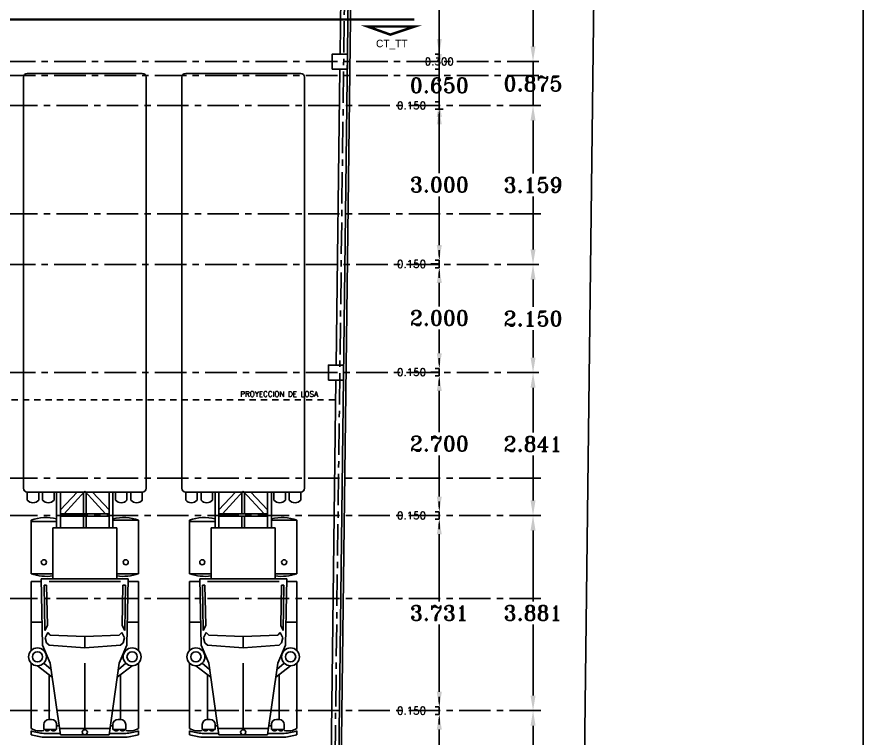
# Model space of a CAD drawing. Extents: x 915 to 2178, y -798 to 165.
# Drawn here: x 1308.46 to 1325.22, y -714.03 to -699.69 of the extents above; entities that cross this region are included whole.
import ezdxf

# ---------------------------------------------------------------- set-up
doc = ezdxf.new("R2010")
doc.units = 0
doc.header["$LTSCALE"] = 0.5
doc.header["$MEASUREMENT"] = 0
for name, pattern in [('ACAD_ISO10W100', [18, 12, -3, 0, -3]), ('CENTER', [2, 1.25, -0.25, 0.25, -0.25]), ('HIDDEN2', [0.1875, 0.125, -0.0625])]:
    doc.linetypes.add(name, pattern=pattern)
doc.layers.get('0').update_dxf_attribs({"linetype": 'CONTINUOUS'})
doc.layers.get('DEFPOINTS').update_dxf_attribs({"linetype": 'CONTINUOUS'})
for name, color, linetype in [('AUTO', 125, 'CONTINUOUS'), ('COTA', 7, 'CONTINUOUS'), ('COTAS', 7, 'CONTINUOUS'), ('EJES', 125, 'CENTER'), ('linea_corte', 1, 'ACAD_ISO10W100'), ('MURO', 150, 'CONTINUOUS'), ('proyecciones', 6, 'HIDDEN2'), ('TERRENO', 8, 'CONTINUOUS')]:
    doc.layers.add(name, color=color, linetype=linetype)
doc.styles.add('ROMANT', font='romant')
doc.dimstyles.new('detalle', dxfattribs={"dimtxt": 0.2, "dimasz": 0.15, "dimexe": 0.08, "dimexo": 0, "dimgap": 0.08, "dimtad": 0, "dimtih": 1, "dimtoh": 1, "dimdec": 3, "dimzin": 1, "dimdsep": 46, "dimtxsty": 'ROMANT', "dimcen": 0.15, "dimclrd": 143, "dimclre": 9, "dimadec": 0, "dimazin": 0, "dimtfac": 1, "dimtdec": 3, "dimtmove": 0, "dimatfit": 3, "dimfxl": 1, "dimarcsym": 0})

# ---------------------------------------------------------------- blocks, each defined once
blk = doc.blocks.new('PEQ1320')
at = {"layer": 'AUTO'}
for p, q in [((695.694, -701.945), (695.694, -710.117)), ((695.77, -701.869), (698.056, -701.869)), ((696.5, -710.624), (696.913, -710.178)), ((696.913, -710.178), (697.326, -710.624)), ((695.77, -710.193), (698.056, -710.193)), ((695.77, -710.355), (695.77, -710.193)), ((695.999, -710.355), (695.999, -710.193)), ((696.075, -710.355), (696.075, -710.193)), ((696.303, -710.355), (696.303, -710.193)), ((696.354, -710.193), (696.354, -710.904)), ((696.43, -710.549), (696.761, -710.193)), ((696.43, -710.904), (696.43, -710.193)), ((696.888, -710.624), (696.888, -710.206)), ((696.938, -710.624), (696.938, -710.206)), ((697.065, -710.193), (697.396, -710.549)), ((697.396, -710.193), (697.396, -710.904)), ((697.472, -710.193), (697.472, -710.904)), ((697.523, -710.355), (697.523, -710.193)), ((697.751, -710.355), (697.751, -710.193)), ((697.827, -710.355), (697.827, -710.193)), ((698.056, -710.355), (698.056, -710.193)), ((697.396, -710.624), (696.43, -710.624)), ((696.43, -710.675), (697.396, -710.675)), ((696.888, -710.675), (696.888, -710.904)), ((696.938, -710.904), (696.938, -710.675)), ((695.846, -710.751), (695.846, -711.818)), ((695.846, -710.777), (696.354, -710.777)), ((697.472, -710.751), (697.98, -710.751)), ((697.98, -710.751), (697.98, -711.818)), ((697.548, -710.904), (696.278, -710.904)), ((696.278, -711.92), (696.278, -710.904)), ((697.548, -711.92), (697.548, -710.904)), ((696.278, -711.818), (695.846, -711.818)), ((697.98, -711.818), (697.548, -711.818)), ((695.846, -713.345), (695.846, -711.97)), ((696.049, -711.97), (695.846, -711.97)), ((697.777, -711.92), (696.049, -711.92)), ((696.049, -711.92), (696.075, -713.24)), ((697.624, -711.97), (696.202, -711.97)), ((697.777, -711.92), (697.751, -713.24)), ((697.98, -711.97), (697.777, -711.97)), ((697.98, -711.97), (697.98, -713.345)), ((696.103, -712.047), (696.153, -712.047)), ((696.103, -712.047), (696.12, -712.947)), ((696.153, -712.047), (696.169, -712.849)), ((697.672, -712.047), (697.657, -712.849)), ((697.723, -712.047), (697.672, -712.047)), ((697.723, -712.047), (697.706, -712.947)), ((696.049, -712.783), (695.846, -712.783)), ((696.169, -712.849), (696.12, -712.947)), ((697.657, -712.849), (697.706, -712.947)), ((697.98, -712.783), (697.777, -712.783)), ((696.176, -712.986), (696.126, -713.088)), ((696.176, -712.986), (696.227, -713.037)), ((696.227, -713.037), (696.913, -713.063)), ((697.599, -713.037), (696.913, -713.063)), ((697.65, -712.986), (697.599, -713.037)), ((697.65, -712.986), (697.7, -713.088)), ((696.126, -713.088), (696.151, -713.19)), ((696.151, -713.19), (696.202, -713.24)), ((696.913, -713.063), (696.913, -713.291)), ((696.913, -713.063), (696.913, -713.291)), ((697.675, -713.19), (697.624, -713.24)), ((697.7, -713.088), (697.675, -713.19)), ((696.075, -713.24), (696.227, -713.596)), ((696.913, -713.291), (696.202, -713.24)), ((696.913, -713.291), (697.624, -713.24)), ((697.751, -713.24), (697.599, -713.596)), ((695.846, -714.891), (695.846, -713.593)), ((695.973, -713.647), (696.267, -713.873)), ((696.245, -713.72), (696.1, -713.596)), ((696.227, -713.596), (696.43, -715.018)), ((696.913, -714.891), (696.913, -713.596)), ((697.599, -713.596), (697.396, -715.018)), ((697.853, -713.647), (697.559, -713.873)), ((697.581, -713.72), (697.726, -713.596)), ((697.98, -713.593), (697.98, -714.891)), ((696.202, -714.714), (696.202, -713.825)), ((697.624, -714.714), (697.624, -713.825)), ((696.202, -714.714), (696.253, -714.714)), ((697.624, -714.714), (697.573, -714.714)), ((696.1, -714.815), (696.1, -714.917)), ((696.354, -714.815), (696.354, -714.917)), ((696.354, -714.841), (696.401, -714.841)), ((697.472, -714.841), (697.425, -714.841)), ((697.472, -714.815), (697.472, -714.917)), ((697.726, -714.815), (697.726, -714.917)), ((695.846, -714.942), (695.846, -715.018)), ((696.1, -714.917), (696.354, -714.917)), ((696.426, -714.993), (696.1, -714.993)), ((697.416, -714.891), (696.41, -714.891)), ((696.43, -715.018), (697.396, -715.018)), ((697.4, -714.993), (697.726, -714.993)), ((697.726, -714.917), (697.472, -714.917)), ((697.98, -714.942), (697.98, -715.018)), ((697.726, -715.069), (696.1, -715.069))]:
    blk.add_line(p, q, dxfattribs=at)
blk.add_lwpolyline([(698.132, -710.117), (698.132, -701.945)], dxfattribs=at)
for centre, radius in [((696.1, -711.589), 0.0508), ((697.726, -711.589), 0.0508), ((695.973, -713.469), 0.178), ((695.973, -713.469), 0.102), ((697.853, -713.469), 0.178), ((697.853, -713.469), 0.102), ((696.913, -714.968), 0.0508)]:
    blk.add_circle(centre, radius, dxfattribs=at)
for centre, radius, start, end in [((695.77, -701.945), 0.0762, 90, 180), ((698.056, -701.945), 0.0762, 0, 90), ((695.77, -710.117), 0.0762, 180, 270), ((698.056, -710.117), 0.0762, 270, 0), ((695.884, -710.252), 0.154, 222.075, 317.925), ((696.189, -710.252), 0.154, 222.075, 317.925), ((697.637, -710.252), 0.154, 222.075, 317.925), ((697.942, -710.252), 0.154, 222.075, 317.925), ((696.151, -711.64), 0.94, 77.5131, 108.9246), ((697.675, -711.64), 0.94, 71.0754, 102.4869), ((696.151, -710.929), 0.94, 251.0754, 277.7664), ((697.675, -710.929), 0.94, 262.2336, 288.9246), ((696.202, -714.815), 0.102, 90, 180), ((696.253, -714.815), 0.102, 0, 90), ((697.573, -714.815), 0.102, 90, 180), ((697.624, -714.815), 0.102, 0, 90), ((696.024, -714.606), 0.337, 238.1092, 283.0861), ((696.291, -713.38), 1.624, 254.1161, 263.264), ((696.291, -713.456), 1.624, 254.1161, 263.264), ((696.164, -714.879), 0.0635, 216.8699, 323.1301), ((696.291, -714.879), 0.0635, 216.8699, 323.1301), ((697.535, -714.879), 0.0635, 216.8699, 323.1301), ((697.662, -714.879), 0.0635, 216.8699, 323.1301), ((697.802, -714.606), 0.337, 256.9139, 301.8908), ((697.535, -713.38), 1.624, 276.736, 285.8839), ((697.535, -713.456), 1.624, 276.736, 285.8839)]:
    blk.add_arc(centre, radius, start, end, dxfattribs=at)
blk = doc.blocks.new('*D56')
at = {"layer": 'COTAS', "color": 9, "lineweight": -2, "transparency": 16777216}
for p, q in [((1315.411, -674.224), (1320.318, -674.285)), ((1314.836, -720.45), (1319.744, -720.511))]:
    blk.add_line(p, q, dxfattribs=at)
at = {"layer": 'COTAS', "color": 143, "lineweight": -2, "transparency": 16777216}
for p, q in [((1320.228, -675.084), (1320.003, -693.239)), ((1319.674, -719.71), (1319.993, -693.999))]:
    blk.add_line(p, q, dxfattribs=at)
at = {"layer": 'COTAS', "color": 143, "transparency": 16777216}
for points in [[(1320.095, -675.082), (1320.362, -675.085), (1320.238, -674.284)], [(1319.54, -719.708), (1319.807, -719.712), (1319.664, -720.51)]]:
    blk.add_solid(points, dxfattribs=at)
at = {"layer": 'DEFPOINTS', "color": 0, "transparency": 16777216}
for p in [(1315.411, -674.224), (1314.836, -720.45), (1319.664, -720.51)]:
    blk.add_point(p, dxfattribs=at)
at = {"layer": 'COTAS', "color": 0, "transparency": 16777216, "insert": (1319.998, -693.619), "char_height": 0.6, "attachment_point": 5, "style": 'ROMANT'}
blk.add_mtext('46.230', dxfattribs=at)
blk = doc.blocks.new('*D58')
at = {"layer": 'COTAS', "color": 9, "lineweight": -2, "transparency": 16777216}
for p, q in [((1331.523, -671.662), (1325.199, -671.662)), ((1331.523, -721.612), (1325.199, -721.612))]:
    blk.add_line(p, q, dxfattribs=at)
at = {"layer": 'COTAS', "color": 143, "lineweight": -2, "transparency": 16777216}
for p, q in [((1325.279, -672.462), (1325.279, -697.565)), ((1325.279, -720.812), (1325.279, -698.325))]:
    blk.add_line(p, q, dxfattribs=at)
at = {"layer": 'COTAS', "color": 143, "transparency": 16777216}
for points in [[(1325.145, -672.462), (1325.412, -672.462), (1325.279, -671.662)], [(1325.145, -720.812), (1325.412, -720.812), (1325.279, -721.612)]]:
    blk.add_solid(points, dxfattribs=at)
at = {"layer": 'DEFPOINTS', "color": 0, "transparency": 16777216}
for p in [(1331.523, -671.662), (1325.279, -721.612), (1331.523, -721.612)]:
    blk.add_point(p, dxfattribs=at)
at = {"layer": 'COTAS', "color": 0, "transparency": 16777216, "insert": (1325.279, -697.945), "char_height": 0.6, "attachment_point": 5, "style": 'ROMANT'}
blk.add_mtext('49.950', dxfattribs=at)
blk = doc.blocks.new('*D73')
at = {"layer": 'COTA', "color": 9, "lineweight": -2, "transparency": 16777216}
for p, q in [((1318.72, -691.881), (1318.64, -691.881)), ((1318.72, -700.581), (1318.64, -700.581))]:
    blk.add_line(p, q, dxfattribs=at)
at = {"layer": 'COTA', "color": 143, "lineweight": -2, "transparency": 16777216}
for p, q in [((1318.72, -692.181), (1318.72, -696.001)), ((1318.72, -700.281), (1318.72, -696.461))]:
    blk.add_line(p, q, dxfattribs=at)
at = {"layer": 'COTA', "color": 143, "transparency": 16777216}
for points in [[(1318.67, -692.181), (1318.77, -692.181), (1318.72, -691.881)], [(1318.67, -700.281), (1318.77, -700.281), (1318.72, -700.581)]]:
    blk.add_solid(points, dxfattribs=at)
at = {"layer": 'DEFPOINTS', "color": 0, "transparency": 16777216}
for p in [(1318.72, -691.881), (1318.72, -700.581), (1318.72, -700.581)]:
    blk.add_point(p, dxfattribs=at)
at = {"layer": 'COTA', "color": 0, "transparency": 16777216, "insert": (1318.72, -696.231), "char_height": 0.3, "attachment_point": 5, "style": 'ROMANT'}
blk.add_mtext('8.700', dxfattribs=at)
blk = doc.blocks.new('*D74')
at = {"layer": 'COTA', "color": 143, "lineweight": -2, "transparency": 16777216}
for p, q in [((1318.72, -700.281), (1318.72, -699.981)), ((1318.72, -700.581), (1318.72, -701.456)), ((1318.72, -700.581), (1318.72, -701.456)), ((1318.72, -701.756), (1318.72, -702.056))]:
    blk.add_line(p, q, dxfattribs=at)
at = {"layer": 'COTA', "color": 9, "lineweight": -2, "transparency": 16777216}
for p, q in [((1318.72, -700.581), (1318.64, -700.581)), ((1318.72, -701.456), (1318.64, -701.456))]:
    blk.add_line(p, q, dxfattribs=at)
at = {"layer": 'COTA', "color": 143, "transparency": 16777216}
for points in [[(1318.67, -700.281), (1318.77, -700.281), (1318.72, -700.581)], [(1318.67, -701.756), (1318.77, -701.756), (1318.72, -701.456)]]:
    blk.add_solid(points, dxfattribs=at)
at = {"layer": 'DEFPOINTS', "color": 0, "transparency": 16777216}
for p in [(1318.72, -700.581), (1318.72, -701.456), (1318.72, -701.456)]:
    blk.add_point(p, dxfattribs=at)
at = {"layer": 'COTA', "color": 0, "transparency": 16777216, "insert": (1318.72, -701.019), "char_height": 0.3, "attachment_point": 5, "style": 'ROMANT'}
blk.add_mtext('0.875', dxfattribs=at)
blk = doc.blocks.new('*D75')
at = {"layer": 'COTA', "color": 9, "lineweight": -2, "transparency": 16777216}
for p, q in [((1318.72, -701.456), (1318.64, -701.456)), ((1318.72, -704.616), (1318.64, -704.616))]:
    blk.add_line(p, q, dxfattribs=at)
at = {"layer": 'COTA', "color": 143, "lineweight": -2, "transparency": 16777216}
for p, q in [((1318.72, -701.756), (1318.72, -702.806)), ((1318.72, -704.316), (1318.72, -703.266))]:
    blk.add_line(p, q, dxfattribs=at)
at = {"layer": 'COTA', "color": 143, "transparency": 16777216}
for points in [[(1318.67, -701.756), (1318.77, -701.756), (1318.72, -701.456)], [(1318.67, -704.316), (1318.77, -704.316), (1318.72, -704.616)]]:
    blk.add_solid(points, dxfattribs=at)
at = {"layer": 'DEFPOINTS', "color": 0, "transparency": 16777216}
for p in [(1318.72, -701.456), (1318.72, -704.616), (1318.72, -704.616)]:
    blk.add_point(p, dxfattribs=at)
at = {"layer": 'COTA', "color": 0, "transparency": 16777216, "insert": (1318.72, -703.036), "char_height": 0.3, "attachment_point": 5, "style": 'ROMANT'}
blk.add_mtext('3.159', dxfattribs=at)
blk = doc.blocks.new('*D76')
at = {"layer": 'COTA', "color": 9, "lineweight": -2, "transparency": 16777216}
for p, q in [((1318.72, -704.616), (1318.64, -704.616)), ((1318.72, -706.766), (1318.64, -706.766))]:
    blk.add_line(p, q, dxfattribs=at)
at = {"layer": 'COTA', "color": 143, "lineweight": -2, "transparency": 16777216}
for p, q in [((1318.72, -704.916), (1318.72, -705.461)), ((1318.72, -706.466), (1318.72, -705.921))]:
    blk.add_line(p, q, dxfattribs=at)
at = {"layer": 'COTA', "color": 143, "transparency": 16777216}
for points in [[(1318.67, -704.916), (1318.77, -704.916), (1318.72, -704.616)], [(1318.67, -706.466), (1318.77, -706.466), (1318.72, -706.766)]]:
    blk.add_solid(points, dxfattribs=at)
at = {"layer": 'DEFPOINTS', "color": 0, "transparency": 16777216}
for p in [(1318.72, -704.616), (1318.72, -706.766), (1318.72, -706.766)]:
    blk.add_point(p, dxfattribs=at)
at = {"layer": 'COTA', "color": 0, "transparency": 16777216, "insert": (1318.72, -705.691), "char_height": 0.3, "attachment_point": 5, "style": 'ROMANT'}
blk.add_mtext('2.150', dxfattribs=at)
blk = doc.blocks.new('*D77')
at = {"layer": 'COTA', "color": 9, "lineweight": -2, "transparency": 16777216}
for p, q in [((1318.72, -706.766), (1318.64, -706.766)), ((1318.72, -709.606), (1318.64, -709.606))]:
    blk.add_line(p, q, dxfattribs=at)
at = {"layer": 'COTA', "color": 143, "lineweight": -2, "transparency": 16777216}
for p, q in [((1318.72, -707.066), (1318.72, -707.956)), ((1318.72, -709.306), (1318.72, -708.416))]:
    blk.add_line(p, q, dxfattribs=at)
at = {"layer": 'COTA', "color": 143, "transparency": 16777216}
for points in [[(1318.67, -707.066), (1318.77, -707.066), (1318.72, -706.766)], [(1318.67, -709.306), (1318.77, -709.306), (1318.72, -709.606)]]:
    blk.add_solid(points, dxfattribs=at)
at = {"layer": 'DEFPOINTS', "color": 0, "transparency": 16777216}
for p in [(1318.72, -706.766), (1318.72, -709.606), (1318.72, -709.606)]:
    blk.add_point(p, dxfattribs=at)
at = {"layer": 'COTA', "color": 0, "transparency": 16777216, "insert": (1318.72, -708.186), "char_height": 0.3, "attachment_point": 5, "style": 'ROMANT'}
blk.add_mtext('2.841', dxfattribs=at)
blk = doc.blocks.new('*D78')
at = {"layer": 'COTA', "color": 9, "lineweight": -2, "transparency": 16777216}
for p, q in [((1318.72, -709.606), (1318.64, -709.606)), ((1318.72, -713.487), (1318.64, -713.487))]:
    blk.add_line(p, q, dxfattribs=at)
at = {"layer": 'COTA', "color": 143, "lineweight": -2, "transparency": 16777216}
for p, q in [((1318.72, -709.906), (1318.72, -711.317)), ((1318.72, -713.187), (1318.72, -711.777))]:
    blk.add_line(p, q, dxfattribs=at)
at = {"layer": 'COTA', "color": 143, "transparency": 16777216}
for points in [[(1318.67, -709.906), (1318.77, -709.906), (1318.72, -709.606)], [(1318.67, -713.187), (1318.77, -713.187), (1318.72, -713.487)]]:
    blk.add_solid(points, dxfattribs=at)
at = {"layer": 'DEFPOINTS', "color": 0, "transparency": 16777216}
for p in [(1318.72, -709.606), (1318.72, -713.487), (1318.72, -713.487)]:
    blk.add_point(p, dxfattribs=at)
at = {"layer": 'COTA', "color": 0, "transparency": 16777216, "insert": (1318.72, -711.547), "char_height": 0.3, "attachment_point": 5, "style": 'ROMANT'}
blk.add_mtext('3.881', dxfattribs=at)
blk = doc.blocks.new('*D79')
at = {"layer": 'COTA', "color": 9, "lineweight": -2, "transparency": 16777216}
for p, q in [((1318.72, -713.487), (1318.64, -713.487)), ((1318.72, -716.337), (1318.64, -716.337))]:
    blk.add_line(p, q, dxfattribs=at)
at = {"layer": 'COTA', "color": 143, "lineweight": -2, "transparency": 16777216}
for p, q in [((1318.72, -713.787), (1318.72, -714.682)), ((1318.72, -716.037), (1318.72, -715.142))]:
    blk.add_line(p, q, dxfattribs=at)
at = {"layer": 'COTA', "color": 143, "transparency": 16777216}
for points in [[(1318.67, -713.787), (1318.77, -713.787), (1318.72, -713.487)], [(1318.67, -716.037), (1318.77, -716.037), (1318.72, -716.337)]]:
    blk.add_solid(points, dxfattribs=at)
at = {"layer": 'DEFPOINTS', "color": 0, "transparency": 16777216}
for p in [(1318.72, -713.487), (1318.72, -716.337), (1318.72, -716.337)]:
    blk.add_point(p, dxfattribs=at)
at = {"layer": 'COTA', "color": 0, "transparency": 16777216, "insert": (1318.72, -714.912), "char_height": 0.3, "attachment_point": 5, "style": 'ROMANT'}
blk.add_mtext('2.850', dxfattribs=at)
blk = doc.blocks.new('*D129')
at = {"layer": 'COTA', "color": 143, "lineweight": -2, "transparency": 16777216}
for p, q in [((1316.857, -700.331), (1316.857, -700.231)), ((1316.857, -700.431), (1316.857, -700.731)), ((1316.857, -700.431), (1316.857, -700.731)), ((1316.857, -700.831), (1316.857, -700.931))]:
    blk.add_line(p, q, dxfattribs=at)
at = {"layer": 'COTA', "color": 9, "lineweight": -2, "transparency": 16777216}
for p, q in [((1316.857, -700.431), (1316.777, -700.431)), ((1316.857, -700.731), (1316.777, -700.731))]:
    blk.add_line(p, q, dxfattribs=at)
at = {"layer": 'COTA', "color": 143, "transparency": 16777216}
for points in [[(1316.84, -700.331), (1316.874, -700.331), (1316.857, -700.431)], [(1316.84, -700.831), (1316.874, -700.831), (1316.857, -700.731)]]:
    blk.add_solid(points, dxfattribs=at)
at = {"layer": 'DEFPOINTS', "color": 0, "transparency": 16777216}
for p in [(1316.857, -700.431), (1316.857, -700.731), (1316.857, -700.731)]:
    blk.add_point(p, dxfattribs=at)
at = {"layer": 'COTA', "color": 0, "transparency": 16777216, "insert": (1316.857, -700.581), "char_height": 0.15, "attachment_point": 5, "style": 'ROMANT'}
blk.add_mtext('0.300', dxfattribs=at)
blk = doc.blocks.new('*D132')
at = {"layer": 'COTA', "color": 9, "lineweight": -2, "transparency": 16777216}
for p, q in [((1316.857, -692.031), (1316.777, -692.031)), ((1316.857, -700.431), (1316.777, -700.431))]:
    blk.add_line(p, q, dxfattribs=at)
at = {"layer": 'COTA', "color": 143, "lineweight": -2, "transparency": 16777216}
for p, q in [((1316.857, -692.331), (1316.857, -696.001)), ((1316.857, -700.131), (1316.857, -696.461))]:
    blk.add_line(p, q, dxfattribs=at)
at = {"layer": 'COTA', "color": 143, "transparency": 16777216}
for points in [[(1316.807, -692.331), (1316.907, -692.331), (1316.857, -692.031)], [(1316.807, -700.131), (1316.907, -700.131), (1316.857, -700.431)]]:
    blk.add_solid(points, dxfattribs=at)
at = {"layer": 'DEFPOINTS', "color": 0, "transparency": 16777216}
for p in [(1316.857, -692.031), (1316.857, -700.431), (1316.857, -700.431)]:
    blk.add_point(p, dxfattribs=at)
at = {"layer": 'COTA', "color": 0, "transparency": 16777216, "insert": (1316.857, -696.231), "char_height": 0.3, "attachment_point": 5, "style": 'ROMANT'}
blk.add_mtext('8.400', dxfattribs=at)
blk = doc.blocks.new('*D133')
at = {"layer": 'COTA', "color": 143, "lineweight": -2, "transparency": 16777216}
for p, q in [((1316.857, -700.431), (1316.857, -700.131)), ((1316.857, -700.731), (1316.857, -701.381)), ((1316.857, -700.731), (1316.857, -701.381)), ((1316.857, -701.681), (1316.857, -701.981))]:
    blk.add_line(p, q, dxfattribs=at)
at = {"layer": 'COTA', "color": 9, "lineweight": -2, "transparency": 16777216}
for p, q in [((1316.857, -700.731), (1316.777, -700.731)), ((1316.857, -701.381), (1316.777, -701.381))]:
    blk.add_line(p, q, dxfattribs=at)
at = {"layer": 'COTA', "color": 143, "transparency": 16777216}
for points in [[(1316.807, -700.431), (1316.907, -700.431), (1316.857, -700.731)], [(1316.807, -701.681), (1316.907, -701.681), (1316.857, -701.381)]]:
    blk.add_solid(points, dxfattribs=at)
at = {"layer": 'DEFPOINTS', "color": 0, "transparency": 16777216}
for p in [(1316.857, -700.731), (1316.857, -701.381), (1316.857, -701.381)]:
    blk.add_point(p, dxfattribs=at)
at = {"layer": 'COTA', "color": 0, "transparency": 16777216, "insert": (1316.857, -701.056), "char_height": 0.3, "attachment_point": 5, "style": 'ROMANT'}
blk.add_mtext('0.650', dxfattribs=at)
blk = doc.blocks.new('*D134')
at = {"layer": 'COTA', "color": 9, "lineweight": -2, "transparency": 16777216}
for p, q in [((1316.857, -701.531), (1316.937, -701.531)), ((1316.857, -704.531), (1316.777, -704.531))]:
    blk.add_line(p, q, dxfattribs=at)
at = {"layer": 'COTA', "color": 143, "lineweight": -2, "transparency": 16777216}
for p, q in [((1316.857, -701.831), (1316.857, -702.801)), ((1316.857, -704.231), (1316.857, -703.261))]:
    blk.add_line(p, q, dxfattribs=at)
at = {"layer": 'COTA', "color": 143, "transparency": 16777216}
for points in [[(1316.807, -701.831), (1316.907, -701.831), (1316.857, -701.531)], [(1316.807, -704.231), (1316.907, -704.231), (1316.857, -704.531)]]:
    blk.add_solid(points, dxfattribs=at)
at = {"layer": 'DEFPOINTS', "color": 0, "transparency": 16777216}
for p in [(1316.857, -701.531), (1316.857, -704.531), (1316.857, -704.531)]:
    blk.add_point(p, dxfattribs=at)
at = {"layer": 'COTA', "color": 0, "transparency": 16777216, "insert": (1316.857, -703.031), "char_height": 0.3, "attachment_point": 5, "style": 'ROMANT'}
blk.add_mtext('3.000', dxfattribs=at)
blk = doc.blocks.new('*D135')
at = {"layer": 'COTA', "color": 9, "lineweight": -2, "transparency": 16777216}
for p, q in [((1316.857, -704.681), (1316.777, -704.681)), ((1316.857, -706.681), (1316.777, -706.681))]:
    blk.add_line(p, q, dxfattribs=at)
at = {"layer": 'COTA', "color": 143, "lineweight": -2, "transparency": 16777216}
for p, q in [((1316.857, -704.981), (1316.857, -705.451)), ((1316.857, -706.381), (1316.857, -705.911))]:
    blk.add_line(p, q, dxfattribs=at)
at = {"layer": 'COTA', "color": 143, "transparency": 16777216}
for points in [[(1316.807, -704.981), (1316.907, -704.981), (1316.857, -704.681)], [(1316.807, -706.381), (1316.907, -706.381), (1316.857, -706.681)]]:
    blk.add_solid(points, dxfattribs=at)
at = {"layer": 'DEFPOINTS', "color": 0, "transparency": 16777216}
for p in [(1316.857, -704.681), (1316.857, -706.681), (1316.857, -706.681)]:
    blk.add_point(p, dxfattribs=at)
at = {"layer": 'COTA', "color": 0, "transparency": 16777216, "insert": (1316.857, -705.681), "char_height": 0.3, "attachment_point": 5, "style": 'ROMANT'}
blk.add_mtext('2.000', dxfattribs=at)
blk = doc.blocks.new('*D136')
at = {"layer": 'COTA', "color": 9, "lineweight": -2, "transparency": 16777216}
for p, q in [((1316.857, -706.831), (1316.777, -706.831)), ((1316.857, -709.531), (1316.777, -709.531))]:
    blk.add_line(p, q, dxfattribs=at)
at = {"layer": 'COTA', "color": 143, "lineweight": -2, "transparency": 16777216}
for p, q in [((1316.857, -707.131), (1316.857, -707.951)), ((1316.857, -709.231), (1316.857, -708.411))]:
    blk.add_line(p, q, dxfattribs=at)
at = {"layer": 'COTA', "color": 143, "transparency": 16777216}
for points in [[(1316.807, -707.131), (1316.907, -707.131), (1316.857, -706.831)], [(1316.807, -709.231), (1316.907, -709.231), (1316.857, -709.531)]]:
    blk.add_solid(points, dxfattribs=at)
at = {"layer": 'DEFPOINTS', "color": 0, "transparency": 16777216}
for p in [(1316.857, -706.831), (1316.857, -709.531), (1316.857, -709.531)]:
    blk.add_point(p, dxfattribs=at)
at = {"layer": 'COTA', "color": 0, "transparency": 16777216, "insert": (1316.857, -708.181), "char_height": 0.3, "attachment_point": 5, "style": 'ROMANT'}
blk.add_mtext('2.700', dxfattribs=at)
blk = doc.blocks.new('*D137')
at = {"layer": 'COTA', "color": 9, "lineweight": -2, "transparency": 16777216}
for p, q in [((1316.857, -709.681), (1316.777, -709.681)), ((1316.857, -713.412), (1316.777, -713.412))]:
    blk.add_line(p, q, dxfattribs=at)
at = {"layer": 'COTA', "color": 143, "lineweight": -2, "transparency": 16777216}
for p, q in [((1316.857, -709.981), (1316.857, -711.317)), ((1316.857, -713.112), (1316.857, -711.777))]:
    blk.add_line(p, q, dxfattribs=at)
at = {"layer": 'COTA', "color": 143, "transparency": 16777216}
for points in [[(1316.807, -709.981), (1316.907, -709.981), (1316.857, -709.681)], [(1316.807, -713.112), (1316.907, -713.112), (1316.857, -713.412)]]:
    blk.add_solid(points, dxfattribs=at)
at = {"layer": 'DEFPOINTS', "color": 0, "transparency": 16777216}
for p in [(1316.857, -709.681), (1316.857, -713.412), (1316.857, -713.412)]:
    blk.add_point(p, dxfattribs=at)
at = {"layer": 'COTA', "color": 0, "transparency": 16777216, "insert": (1316.857, -711.547), "char_height": 0.3, "attachment_point": 5, "style": 'ROMANT'}
blk.add_mtext('3.731', dxfattribs=at)
blk = doc.blocks.new('*D138')
at = {"layer": 'COTA', "color": 9, "lineweight": -2, "transparency": 16777216}
for p, q in [((1316.857, -713.562), (1316.777, -713.562)), ((1316.857, -716.262), (1316.777, -716.262))]:
    blk.add_line(p, q, dxfattribs=at)
at = {"layer": 'COTA', "color": 143, "lineweight": -2, "transparency": 16777216}
for p, q in [((1316.857, -713.862), (1316.857, -714.682)), ((1316.857, -715.962), (1316.857, -715.142))]:
    blk.add_line(p, q, dxfattribs=at)
at = {"layer": 'COTA', "color": 143, "transparency": 16777216}
for points in [[(1316.807, -713.862), (1316.907, -713.862), (1316.857, -713.562)], [(1316.807, -715.962), (1316.907, -715.962), (1316.857, -716.262)]]:
    blk.add_solid(points, dxfattribs=at)
at = {"layer": 'DEFPOINTS', "color": 0, "transparency": 16777216}
for p in [(1316.857, -713.562), (1316.857, -716.262), (1316.857, -716.262)]:
    blk.add_point(p, dxfattribs=at)
at = {"layer": 'COTA', "color": 0, "transparency": 16777216, "insert": (1316.857, -714.912), "char_height": 0.3, "attachment_point": 5, "style": 'ROMANT'}
blk.add_mtext('2.700', dxfattribs=at)
blk = doc.blocks.new('*D139')
at = {"layer": 'COTA', "color": 143, "lineweight": -2, "transparency": 16777216}
for p, q in [((1316.857, -709.431), (1316.857, -709.331)), ((1316.848, -709.606), (1316.688, -709.606)), ((1316.857, -709.606), (1316.848, -709.606)), ((1316.857, -709.531), (1316.857, -709.681)), ((1316.857, -709.531), (1316.857, -709.681)), ((1316.857, -709.781), (1316.857, -709.881))]:
    blk.add_line(p, q, dxfattribs=at)
at = {"layer": 'COTA', "color": 9, "lineweight": -2, "transparency": 16777216}
for p, q in [((1316.857, -709.531), (1316.777, -709.531)), ((1316.857, -709.681), (1316.777, -709.681))]:
    blk.add_line(p, q, dxfattribs=at)
at = {"layer": 'COTA', "color": 143, "transparency": 16777216}
for points in [[(1316.84, -709.431), (1316.874, -709.431), (1316.857, -709.531)], [(1316.84, -709.781), (1316.874, -709.781), (1316.857, -709.681)]]:
    blk.add_solid(points, dxfattribs=at)
at = {"layer": 'DEFPOINTS', "color": 0, "transparency": 16777216}
for p in [(1316.857, -709.531), (1316.857, -709.681), (1316.857, -709.681)]:
    blk.add_point(p, dxfattribs=at)
at = {"layer": 'COTA', "color": 0, "transparency": 16777216, "insert": (1316.305, -709.606), "char_height": 0.15, "attachment_point": 5, "style": 'ROMANT'}
blk.add_mtext('0.150', dxfattribs=at)
blk = doc.blocks.new('*D140')
at = {"layer": 'COTA', "color": 143, "lineweight": -2, "transparency": 16777216}
for p, q in [((1316.857, -706.581), (1316.857, -706.481)), ((1316.848, -706.756), (1316.688, -706.756)), ((1316.857, -706.756), (1316.848, -706.756)), ((1316.857, -706.681), (1316.857, -706.831)), ((1316.857, -706.681), (1316.857, -706.831)), ((1316.857, -706.931), (1316.857, -707.031))]:
    blk.add_line(p, q, dxfattribs=at)
at = {"layer": 'COTA', "color": 9, "lineweight": -2, "transparency": 16777216}
for p, q in [((1316.857, -706.681), (1316.777, -706.681)), ((1316.857, -706.831), (1316.777, -706.831))]:
    blk.add_line(p, q, dxfattribs=at)
at = {"layer": 'COTA', "color": 143, "transparency": 16777216}
for points in [[(1316.84, -706.581), (1316.874, -706.581), (1316.857, -706.681)], [(1316.84, -706.931), (1316.874, -706.931), (1316.857, -706.831)]]:
    blk.add_solid(points, dxfattribs=at)
at = {"layer": 'DEFPOINTS', "color": 0, "transparency": 16777216}
for p in [(1316.857, -706.681), (1316.857, -706.831), (1316.857, -706.831)]:
    blk.add_point(p, dxfattribs=at)
at = {"layer": 'COTA', "color": 0, "transparency": 16777216, "insert": (1316.305, -706.756), "char_height": 0.15, "attachment_point": 5, "style": 'ROMANT'}
blk.add_mtext('0.150', dxfattribs=at)
blk = doc.blocks.new('*D141')
at = {"layer": 'COTA', "color": 143, "lineweight": -2, "transparency": 16777216}
for p, q in [((1316.857, -704.431), (1316.857, -704.331)), ((1316.848, -704.606), (1316.688, -704.606)), ((1316.857, -704.606), (1316.848, -704.606)), ((1316.857, -704.531), (1316.857, -704.681)), ((1316.857, -704.531), (1316.857, -704.681)), ((1316.857, -704.781), (1316.857, -704.881))]:
    blk.add_line(p, q, dxfattribs=at)
at = {"layer": 'COTA', "color": 9, "lineweight": -2, "transparency": 16777216}
for p, q in [((1316.857, -704.531), (1316.777, -704.531)), ((1316.857, -704.681), (1316.777, -704.681))]:
    blk.add_line(p, q, dxfattribs=at)
at = {"layer": 'COTA', "color": 143, "transparency": 16777216}
for points in [[(1316.84, -704.431), (1316.874, -704.431), (1316.857, -704.531)], [(1316.84, -704.781), (1316.874, -704.781), (1316.857, -704.681)]]:
    blk.add_solid(points, dxfattribs=at)
at = {"layer": 'DEFPOINTS', "color": 0, "transparency": 16777216}
for p in [(1316.857, -704.531), (1316.857, -704.681), (1316.857, -704.681)]:
    blk.add_point(p, dxfattribs=at)
at = {"layer": 'COTA', "color": 0, "transparency": 16777216, "insert": (1316.305, -704.606), "char_height": 0.15, "attachment_point": 5, "style": 'ROMANT'}
blk.add_mtext('0.150', dxfattribs=at)
blk = doc.blocks.new('*D142')
at = {"layer": 'COTA', "color": 143, "lineweight": -2, "transparency": 16777216}
for p, q in [((1316.857, -701.281), (1316.857, -701.181)), ((1316.848, -701.456), (1316.688, -701.456)), ((1316.857, -701.456), (1316.848, -701.456)), ((1316.857, -701.381), (1316.857, -701.531)), ((1316.857, -701.381), (1316.857, -701.531)), ((1316.857, -701.631), (1316.857, -701.731))]:
    blk.add_line(p, q, dxfattribs=at)
at = {"layer": 'COTA', "color": 9, "lineweight": -2, "transparency": 16777216}
for p, q in [((1316.857, -701.381), (1316.777, -701.381)), ((1316.857, -701.531), (1316.777, -701.531))]:
    blk.add_line(p, q, dxfattribs=at)
at = {"layer": 'COTA', "color": 143, "transparency": 16777216}
for points in [[(1316.84, -701.281), (1316.874, -701.281), (1316.857, -701.381)], [(1316.84, -701.631), (1316.874, -701.631), (1316.857, -701.531)]]:
    blk.add_solid(points, dxfattribs=at)
at = {"layer": 'DEFPOINTS', "color": 0, "transparency": 16777216}
for p in [(1316.857, -701.381), (1316.857, -701.531), (1316.857, -701.531)]:
    blk.add_point(p, dxfattribs=at)
at = {"layer": 'COTA', "color": 0, "transparency": 16777216, "insert": (1316.305, -701.456), "char_height": 0.15, "attachment_point": 5, "style": 'ROMANT'}
blk.add_mtext('0.150', dxfattribs=at)
blk = doc.blocks.new('*D143')
at = {"layer": 'COTA', "color": 143, "lineweight": -2, "transparency": 16777216}
for p, q in [((1316.857, -713.312), (1316.857, -713.212)), ((1316.848, -713.487), (1316.688, -713.487)), ((1316.857, -713.487), (1316.848, -713.487)), ((1316.857, -713.412), (1316.857, -713.562)), ((1316.857, -713.412), (1316.857, -713.562)), ((1316.857, -713.662), (1316.857, -713.762))]:
    blk.add_line(p, q, dxfattribs=at)
at = {"layer": 'COTA', "color": 9, "lineweight": -2, "transparency": 16777216}
for p, q in [((1316.857, -713.412), (1316.777, -713.412)), ((1316.857, -713.562), (1316.777, -713.562))]:
    blk.add_line(p, q, dxfattribs=at)
at = {"layer": 'COTA', "color": 143, "transparency": 16777216}
for points in [[(1316.84, -713.312), (1316.874, -713.312), (1316.857, -713.412)], [(1316.84, -713.662), (1316.874, -713.662), (1316.857, -713.562)]]:
    blk.add_solid(points, dxfattribs=at)
at = {"layer": 'DEFPOINTS', "color": 0, "transparency": 16777216}
for p in [(1316.857, -713.412), (1316.857, -713.562), (1316.857, -713.562)]:
    blk.add_point(p, dxfattribs=at)
at = {"layer": 'COTA', "color": 0, "transparency": 16777216, "insert": (1316.305, -713.487), "char_height": 0.15, "attachment_point": 5, "style": 'ROMANT'}
blk.add_mtext('0.150', dxfattribs=at)

msp = doc.modelspace()

# ---------------------------------------------------------------- linework, layer by layer
at = {"layer": 'EJES'}
for p, q in [((1314.7117, -720.4018), (1315.3488, -669.1615)), ((1318.832, -700.5811), (1290.8699, -700.5811)), ((1318.832, -700.5811), (1290.8699, -700.5811)), ((1318.832, -700.8561), (1290.8699, -700.8561)), ((1318.8739, -701.4561), (1290.8699, -701.4561)), ((1318.8739, -703.6061), (1290.8699, -703.6061)), ((1318.832, -704.6155), (1290.8699, -704.6155)), ((1318.832, -706.7655), (1290.8699, -706.7655)), ((1318.8739, -708.8655), (1290.8699, -708.8655)), ((1318.8739, -709.6061), (1290.8699, -709.6061)), ((1318.8739, -711.2561), (1290.8699, -711.2561)), ((1318.8739, -713.4874), (1290.8699, -713.4874))]:
    msp.add_line(p, q, dxfattribs=at)
at = {"layer": 'linea_corte', "ltscale": 0.05, "const_width": 0.05}
msp.add_lwpolyline([(1293.5149, -699.7463), (1316.3647, -699.7463)], dxfattribs=at)
at = {"layer": 'linea_corte', "const_width": 0.05}
msp.add_lwpolyline([(1315.4331, -699.8848), (1316.3647, -699.8848), (1315.8845, -700.0461), (1315.4331, -699.8848)], dxfattribs=at)
at = {"layer": 'MURO'}
for p, q in [((1315.3603, -674.2676), (1314.8363, -716.4124)), ((1314.9894, -692.0311), (1314.885, -700.4311)), ((1314.8812, -700.7311), (1314.8081, -706.6155)), ((1314.8043, -706.9155), (1314.6863, -716.4124))]:
    msp.add_line(p, q, dxfattribs=at)
for points in [[(1314.7312, -700.7311), (1314.7312, -700.4311), (1315.0312, -700.4311), (1315.0312, -700.7311)], [(1314.6543, -706.9155), (1314.6543, -706.6155), (1314.9543, -706.6155), (1314.9543, -706.9155)]]:
    msp.add_lwpolyline(points, close=True, dxfattribs=at)
at = {"layer": 'proyecciones', "linetype": 'HIDDEN2', "ltscale": 2}
msp.add_line((1308.1345, -707.3091), (1314.8042, -707.3091), dxfattribs=at)
at = {"layer": 'TERRENO'}
msp.add_lwpolyline([(1294.8699, -721.6124), (1294.8699, -671.6624), (1315.4108, -674.2236), (1314.8361, -720.45), (1294.8699, -721.6124)], dxfattribs=at)

# ---------------------------------------------------------------- block references
at = {"layer": 'MURO'}
for p in [(612.9012, 1.052), (616.0489, 1.052)]:
    msp.add_blockref('PEQ1320', p, dxfattribs=at)

# ---------------------------------------------------------------- texts
at = {"style": 'ROMANT'}
msp.add_text('PROYECCION DE LOSA', height=0.105, dxfattribs=at).set_placement((1312.9021, -707.2446))
at = {"layer": 'linea_corte', "linetype": 'ByBlock'}
msp.add_text('CT_TT', height=0.15, dxfattribs=at).set_placement((1315.6005, -700.2968))

# ---------------------------------------------------------------- dimensions: what is measured, and where the dimension line sits
at = {"layer": 'COTA'}
for base, p1, p2, picture, middle in [((1318.7204, -700.5811), (1318.7204, -691.8811), (1318.7204, -700.5811), '*D73', (1318.7204, -696.2311)), ((1316.8569, -700.4311), (1316.8569, -692.0311), (1316.8569, -700.4311), '*D132', (1316.8569, -696.2311)), ((1318.7204, -704.6155), (1318.7204, -701.4561), (1318.7204, -704.6155), '*D75', (1318.7204, -703.0358)), ((1316.8569, -704.5311), (1316.8569, -701.5311), (1316.8569, -704.5311), '*D134', (1316.8569, -703.0311)), ((1318.7204, -706.7655), (1318.7204, -704.6155), (1318.7204, -706.7655), '*D76', (1318.7204, -705.6905)), ((1316.8569, -706.6811), (1316.8569, -704.6811), (1316.8569, -706.6811), '*D135', (1316.8569, -705.6811)), ((1316.8569, -709.5311), (1316.8569, -706.8311), (1316.8569, -709.5311), '*D136', (1316.8569, -708.1811)), ((1318.7204, -709.6061), (1318.7204, -706.7655), (1318.7204, -709.6061), '*D77', (1318.7204, -708.1858)), ((1316.8569, -713.4124), (1316.8569, -709.6811), (1316.8569, -713.4124), '*D137', (1316.8569, -711.5468)), ((1318.7204, -713.4874), (1318.7204, -709.6061), (1318.7204, -713.4874), '*D78', (1318.7204, -711.5468)), ((1318.7204, -716.3374), (1318.7204, -713.4874), (1318.7204, -716.3374), '*D79', (1318.7204, -714.9124)), ((1316.8569, -716.2624), (1316.8569, -713.5624), (1316.8569, -716.2624), '*D138', (1316.8569, -714.9124))]:
    dim = msp.add_linear_dim(base=base, p1=p1, p2=p2, angle=90, dimstyle='detalle', override={"dimtxt": 0.3, "dimasz": 0.3, "dimtmove": 1}, dxfattribs=at)
    dim.commit()
    dim.dimension.update_dxf_attribs({"geometry": picture, "text_midpoint": middle})
for base, p1, p2, override, picture, middle in [((1316.8569, -701.3811), (1316.8569, -700.7311), (1316.8569, -701.3811), {"dimtxt": 0.3, "dimasz": 0.3, "dimtmove": 1}, '*D133', (1316.8569, -701.0561)), ((1318.7204, -701.4561), (1318.7204, -700.5811), (1318.7204, -701.4561), {"dimtxt": 0.3, "dimasz": 0.3, "dimtmove": 1}, '*D74', (1318.7204, -701.0186)), ((1316.8569, -700.7311), (1316.8569, -700.4311), (1316.8569, -700.7311), {"dimtxt": 0.15, "dimasz": 0.1, "dimtmove": 1}, '*D129', (1316.8569, -700.5811)), ((1316.8569, -701.5311), (1316.8569, -701.3811), (1316.8569, -701.5311), {"dimtxt": 0.15, "dimasz": 0.1, "dimtmove": 1}, '*D142', (1316.6081, -701.4561)), ((1316.8569, -704.6811), (1316.8569, -704.5311), (1316.8569, -704.6811), {"dimtxt": 0.15, "dimasz": 0.1, "dimtmove": 1}, '*D141', (1316.6081, -704.6061)), ((1316.8569, -706.8311), (1316.8569, -706.6811), (1316.8569, -706.8311), {"dimtxt": 0.15, "dimasz": 0.1, "dimtmove": 1}, '*D140', (1316.6081, -706.7561)), ((1316.8569, -709.6811), (1316.8569, -709.5311), (1316.8569, -709.6811), {"dimtxt": 0.15, "dimasz": 0.1, "dimtmove": 1}, '*D139', (1316.6081, -709.6061)), ((1316.8569, -713.5624), (1316.8569, -713.4124), (1316.8569, -713.5624), {"dimtxt": 0.15, "dimasz": 0.1, "dimtmove": 1}, '*D143', (1316.6081, -713.4874))]:
    dim = msp.add_linear_dim(base=base, p1=p1, p2=p2, angle=90, dimstyle='detalle', override=override, dxfattribs=at)
    dim.commit()
    dim.dimension.update_dxf_attribs({"geometry": picture, "text_midpoint": middle, "dimtype": 160})
at = {"layer": 'COTAS'}
for base, p1, p2, angle, picture, middle in [((1325.2785, -721.6124), (1331.5225, -671.6624), (1331.5225, -721.6124), 270, '*D58', (1325.2785, -697.9454)), ((1319.6636, -720.51), (1315.4108, -674.2236), (1314.8361, -720.45), 269.28765, '*D56', (1319.9979, -693.6191))]:
    dim = msp.add_linear_dim(base=base, p1=p1, p2=p2, angle=angle, dimstyle='detalle', override={"dimtxt": 0.6, "dimasz": 0.8}, dxfattribs=at)
    dim.commit()
    dim.dimension.update_dxf_attribs({"geometry": picture, "text_midpoint": middle, "dimtype": 161})

doc.saveas('drawing.dxf')
